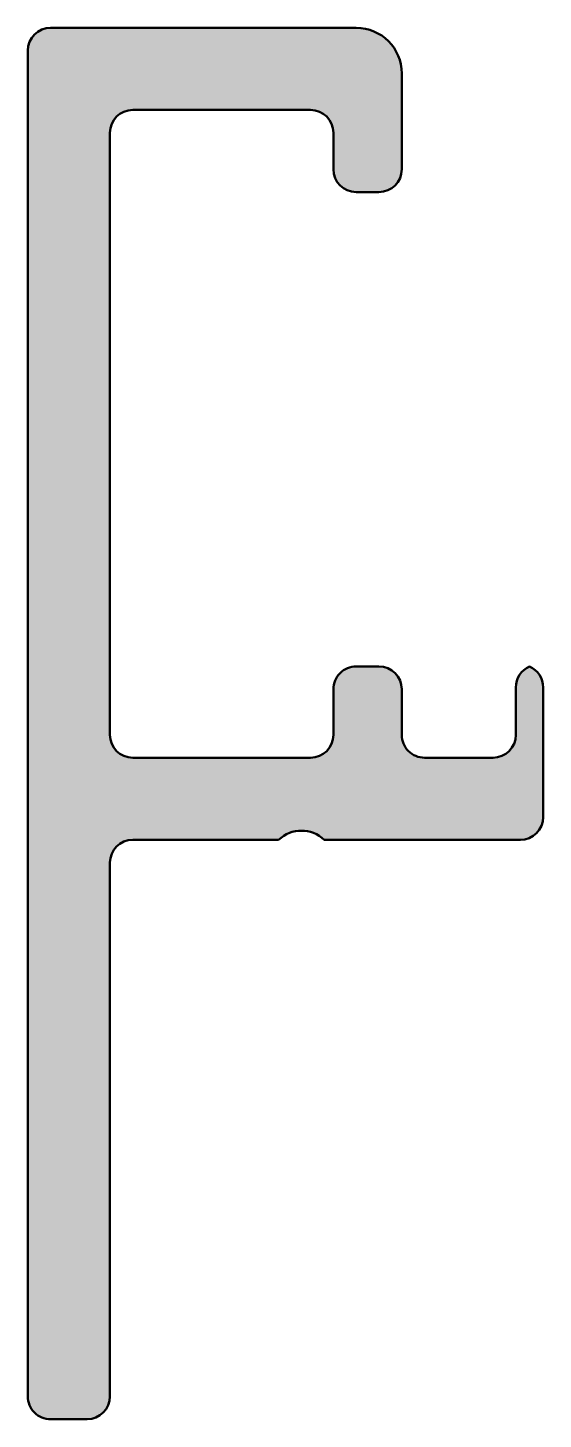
# Model space of a CAD drawing. Extents: x 0 to 11.3, y -30.5 to 0.
import ezdxf

# ---------------------------------------------------------------- set-up
doc = ezdxf.new("R2010")
doc.units = 0
doc.layers.add('0S-Alu contour', color=7, linetype='Continuous', lineweight=50)
doc.layers.add('0S-Alu hatch', color=252, linetype='Continuous', lineweight=25)

# ---------------------------------------------------------------- blocks, each defined once
blk = doc.blocks.new('398950__D723DB4A_CFB4_4AAB_81B6_B74930D394BC_')
at = {"layer": '0S-Alu hatch'}
h = blk.add_hatch(color=256, dxfattribs=at)
edge = h.paths.add_edge_path()
edge.add_line((-1.6e-15, -0.5000000000000036), (-1.09e-14, -30))
edge.add_arc((0.499999999999988, -30), 0.5, 180, 270.0000000000003)
edge.add_line((0.4999999999999904, -30.49999999999999), (1.299999999999983, -30.49999999999999))
edge.add_arc((1.299999999999982, -30), 0.4999999999999999, 270, 360)
edge.add_line((1.799999999999982, -30), (1.79999999999999, -18.29999999999999))
edge.add_ellipse((2.299999999999993, -18.29999999999999), major_axis=(-0.5000000000000029, 0), ratio=1, start_angle=270.0000000000002, end_angle=360, ccw=False)
edge.add_line((2.299999999999991, -17.79999999999999), (5.499999999999994, -17.79999999999999))
edge.add_ellipse((5.999999999999992, -18.325), major_axis=(-0.7250000000000049, 0), ratio=1, start_angle=226.3971810272966, end_angle=313.60281897270295, ccw=False)
edge.add_line((6.499999999999993, -17.8), (10.79999999999999, -17.8))
edge.add_arc((10.79999999999999, -17.29999999999999), 0.4999999999999965, 270.0000000000002, 360)
edge.add_line((11.29999999999999, -17.29999999999999), (11.29999999999999, -14.45825756949558))
edge.add_arc((10.8, -14.45825756949558), 0.4999999999999942, 0, 66.42182152179883)
edge.add_arc((11.19999999999998, -14.45825756949558), 0.4999999999999965, 113.5781784782012, 180)
edge.add_line((10.69999999999999, -14.45825756949558), (10.69999999999999, -15.5))
edge.add_ellipse((10.19999999999999, -15.49999999999999), major_axis=(-0.5000000000000018, 0), ratio=1, start_angle=90.00000000000023, end_angle=180, ccw=False)
edge.add_line((10.19999999999999, -15.99999999999999), (8.699999999999992, -15.99999999999999))
edge.add_ellipse((8.69999999999999, -15.5), major_axis=(-0.4999999999999983, 0), ratio=1, start_angle=0, end_angle=90.00000000000023, ccw=False)
edge.add_line((8.19999999999999, -15.5), (8.19999999999999, -14.5))
edge.add_arc((7.69999999999999, -14.5), 0.5, 0, 90)
edge.add_line((7.69999999999999, -13.99999999999999), (7.199999999999988, -13.99999999999999))
edge.add_arc((7.199999999999987, -14.49999999999999), 0.4999999999999974, 89.99999999999991, 180)
edge.add_line((6.69999999999999, -14.49999999999999), (6.69999999999999, -15.49999999999999))
edge.add_ellipse((6.199999999999991, -15.49999999999999), major_axis=(-0.4999999999999992, 0), ratio=1, start_angle=90.00000000000023, end_angle=180, ccw=False)
edge.add_line((6.199999999999993, -15.99999999999999), (2.299999999999989, -16))
edge.add_ellipse((2.299999999999994, -15.5), major_axis=(-0.5000000000000036, 0), ratio=1, start_angle=0, end_angle=89.99999999999949, ccw=False)
edge.add_line((1.799999999999991, -15.5), (1.799999999999996, -2.299999999999991))
edge.add_ellipse((2.29999999999999, -2.299999999999991), major_axis=(-0.499999999999994, 0), ratio=1, start_angle=270.0000000000001, end_angle=360, ccw=False)
edge.add_line((2.299999999999989, -1.799999999999998), (6.200000000000001, -1.799999999999999))
edge.add_ellipse((6.199999999999997, -2.3), major_axis=(-0.5000000000000009, 0), ratio=1, start_angle=180, end_angle=269.9999999999996, ccw=False)
edge.add_line((6.699999999999998, -2.3), (6.699999999999998, -3.099999999999999))
edge.add_arc((7.199999999999996, -3.099999999999999), 0.4999999999999978, 180, 269.9999999999999)
edge.add_line((7.199999999999995, -3.599999999999996), (7.699999999999995, -3.599999999999996))
edge.add_arc((7.699999999999995, -3.099999999999996), 0.5, 270, 360)
edge.add_line((8.199999999999996, -3.099999999999996), (8.199999999999992, -0.9999999999999849))
edge.add_arc((7.199999999999998, -0.999999999999984), 0.9999999999999954, 0, 89.99999999999974)
edge.add_line((7.200000000000002, 1.15e-14), (0.4999999999999965, 0))
edge.add_arc((0.4999999999999984, -0.5), 0.5, 90.00000000000018, 180)
at = {"layer": '0S-Alu contour', "color": 7}
for points in [[(7.200000000000002, 1.15e-14), (0.4999999999999969, 0)], [(-1.6e-15, -0.5000000000000036), (-1.09e-14, -30)], [(8.199999999999996, -3.099999999999996), (8.199999999999992, -0.9999999999999849)], [(2.299999999999989, -1.799999999999998), (6.200000000000001, -1.799999999999999)], [(1.799999999999991, -15.5), (1.799999999999996, -2.29999999999999)], [(6.699999999999998, -2.3), (6.699999999999998, -3.099999999999999)], [(7.199999999999995, -3.599999999999996), (7.699999999999995, -3.599999999999996)], [(7.69999999999999, -13.99999999999999), (7.199999999999988, -13.99999999999999)], [(6.69999999999999, -14.49999999999999), (6.69999999999999, -15.49999999999999)], [(8.19999999999999, -15.5), (8.19999999999999, -14.5)], [(10.69999999999999, -14.45825756949558), (10.69999999999999, -15.5)], [(11.29999999999999, -17.29999999999999), (11.29999999999999, -14.45825756949558)], [(6.199999999999993, -15.99999999999999), (2.299999999999989, -16)], [(10.19999999999999, -15.99999999999999), (8.699999999999992, -15.99999999999999)], [(2.299999999999991, -17.79999999999999), (5.499999999999994, -17.79999999999999)], [(6.499999999999993, -17.8), (10.79999999999999, -17.8)], [(1.799999999999982, -30), (1.79999999999999, -18.29999999999999)], [(0.4999999999999904, -30.49999999999999), (1.299999999999983, -30.49999999999999)]]:
    blk.add_lwpolyline(points, dxfattribs=at)
for centre, radius, start, end in [((0.4999999999999984, -0.5), 0.5, 90.00000000000018, 180), ((7.199999999999998, -0.999999999999984), 0.9999999999999954, 0, 89.99999999999974), ((7.199999999999996, -3.099999999999999), 0.4999999999999978, 180, 269.9999999999999), ((7.699999999999995, -3.099999999999996), 0.5, 270, 0), ((7.199999999999987, -14.49999999999999), 0.4999999999999974, 89.99999999999991, 180), ((7.69999999999999, -14.5), 0.5, 0, 90), ((11.19999999999998, -14.45825756949558), 0.4999999999999965, 113.5781784782012, 180), ((10.8, -14.45825756949558), 0.4999999999999942, 0, 66.42182152179883), ((10.79999999999999, -17.29999999999999), 0.4999999999999965, 270.0000000000002, 0), ((0.499999999999988, -30), 0.5, 180, 270.0000000000003), ((1.299999999999982, -30), 0.4999999999999999, 270, 0)]:
    blk.add_arc(centre, radius, start, end, dxfattribs=at)
at = {"layer": '0S-Alu contour', "color": 7, "extrusion": (0, 0, -1)}
for centre, radius, start, end in [((-2.29999999999999, -2.299999999999991), 0.499999999999994, 0, 89.99999999999991), ((-6.199999999999997, -2.3), 0.5000000000000009, 90.0000000000004, 180), ((-2.299999999999994, -15.5), 0.5000000000000036, 270.0000000000006, 0), ((-6.199999999999991, -15.49999999999999), 0.4999999999999992, 180, 269.9999999999998), ((-8.69999999999999, -15.5), 0.4999999999999983, 269.9999999999998, 0), ((-10.19999999999999, -15.49999999999999), 0.5000000000000018, 180, 269.9999999999998), ((-5.999999999999992, -18.325), 0.7250000000000049, 46.39718102729704, 133.6028189727034), ((-2.299999999999993, -18.29999999999999), 0.5000000000000029, 0, 89.9999999999998)]:
    blk.add_arc(centre, radius, start, end, dxfattribs=at)
blk = doc.blocks.new('398950__A7D363CB_5EB7_4C8E_8865_12107ABF2202_')
at = {"layer": '0S-Alu contour', "color": 7}
blk.add_blockref('398950__D723DB4A_CFB4_4AAB_81B6_B74930D394BC_', (0, 0), dxfattribs=at)

msp = doc.modelspace()

# ---------------------------------------------------------------- block references
at = {"layer": '0S-Alu contour', "color": 7}
msp.add_blockref('398950__A7D363CB_5EB7_4C8E_8865_12107ABF2202_', (0, 0), dxfattribs=at)

doc.saveas('drawing.dxf')
